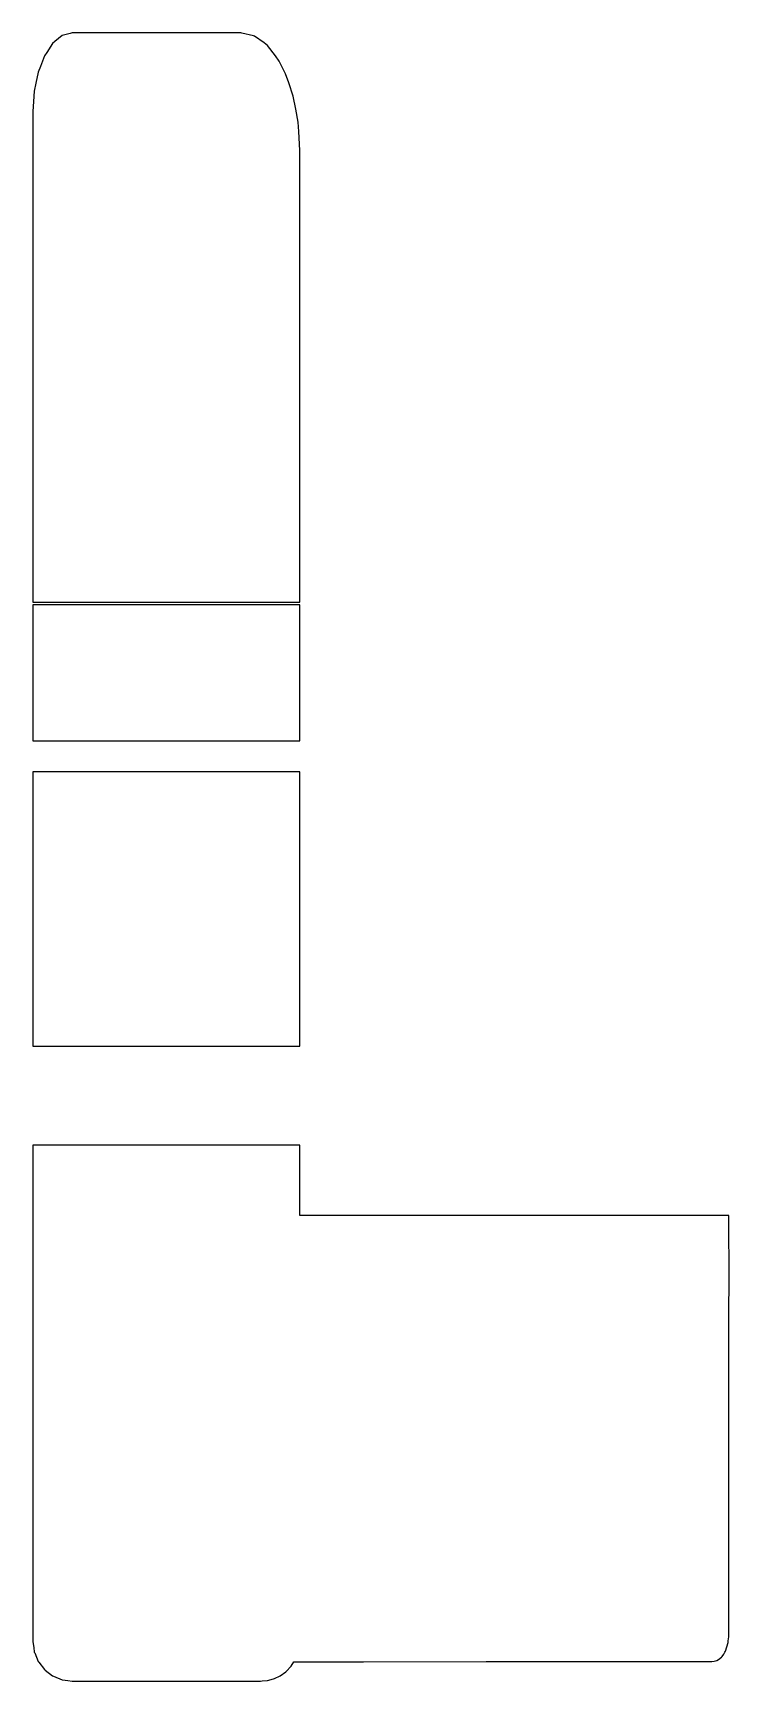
# Model space of a CAD drawing. Header units: metres. Extents: x 2.4 to 37.9, y -16 to 68.1.
import ezdxf

# ---------------------------------------------------------------- set-up
doc = ezdxf.new("R2010")
doc.units = ezdxf.units.M

msp = doc.modelspace()

# ---------------------------------------------------------------- linework, layer by layer
for p, q in [((3.4, 67.578), (3.103, 67.123)), ((3.515, 67.674), (3.4, 67.578)), ((3.882, 67.978), (3.515, 67.674)), ((4.294, 68.086), (3.882, 67.978)), ((4.4, 68.114), (4.294, 68.086)), ((5.274, 68.114), (4.4, 68.114)), ((13, 68.114), (5.274, 68.114)), ((13.04, 68.109), (13, 68.114)), ((13.638, 67.974), (13.04, 68.109)), ((13.689, 67.953), (13.638, 67.974)), ((14.186, 67.606), (13.689, 67.953)), ((14.348, 67.471), (14.186, 67.606)), ((14.769, 66.943), (14.348, 67.471)), ((2.986, 66.942), (2.777, 66.397)), ((3.103, 67.123), (2.986, 66.942)), ((14.944, 66.674), (14.769, 66.943)), ((15.268, 66.027), (14.944, 66.674)), ((2.668, 66.114), (2.55, 65.546)), ((2.777, 66.397), (2.668, 66.114)), ((15.44, 65.577), (15.268, 66.027)), ((2.468, 65.149), (2.433, 64.617)), ((2.55, 65.546), (2.468, 65.149)), ((15.658, 64.888), (15.44, 65.577)), ((15.796, 64.217), (15.658, 64.888)), ((2.433, 64.617), (2.4, 64.114)), ((2.4, 64.114), (2.4, 61.227)), ((15.911, 63.564), (15.796, 64.217)), ((15.946, 63.077), (15.911, 63.564)), ((16, 62.114), (15.946, 63.077)), ((16, 59.848), (16, 62.114)), ((2.4, 61.227), (2.4, 52.32)), ((16, 50.97), (16, 59.848)), ((2.4, 52.32), (2.4, 48.704)), ((16, 48.704), (16, 50.97)), ((2.4, 48.704), (2.4, 48.329)), ((2.4, 48.329), (2.4, 47.58)), ((16, 48.329), (16, 48.704)), ((16, 48.704), (16, 48.704)), ((16, 47.58), (16, 48.329)), ((2.4, 47.58), (2.4, 43.708)), ((16, 39.061), (16, 47.58)), ((2.4, 43.708), (2.4, 39.061)), ((2.4, 39.061), (2.623, 39.061)), ((15.777, 38.919), (2.4, 38.919)), ((2.4, 38.919), (2.4, 35.133)), ((2.623, 39.061), (16, 39.061)), ((16, 38.919), (15.777, 38.919)), ((16, 38.351), (16, 38.919)), ((16, 31.991), (16, 38.351)), ((2.4, 35.133), (2.4, 31.991)), ((2.4, 31.991), (13.503, 31.991)), ((13.503, 31.991), (16, 31.991)), ((16, 31.991), (16, 31.991)), ((4.897, 30.401), (2.4, 30.401)), ((2.4, 30.401), (2.4, 26.545)), ((16, 30.401), (4.897, 30.401)), ((16, 23.331), (16, 30.401)), ((2.4, 26.545), (2.4, 23.331)), ((2.4, 23.331), (2.4, 22.002)), ((16, 20.009), (16, 23.331)), ((2.4, 22.002), (2.4, 20.009)), ((2.4, 20.009), (2.4, 18.005)), ((16, 16.403), (16, 20.009)), ((2.4, 18.005), (2.4, 16.403)), ((2.4, 16.403), (8.063, 16.403)), ((8.063, 16.403), (16, 16.403)), ((16, 16.403), (16, 16.403)), ((10.337, 11.349), (2.4, 11.349)), ((2.4, 11.349), (2.4, 9.906)), ((16, 11.349), (10.337, 11.349)), ((16, 7.864), (16, 11.349)), ((2.4, 9.906), (2.4, 9.365)), ((2.4, 9.365), (2.4, 5.426)), ((16, 7.765), (16, 7.864)), ((16, 7.864), (16, 7.864)), ((16.728, 7.765), (16, 7.765)), ((18.343, 7.765), (16.728, 7.765)), ((27.714, 7.765), (18.343, 7.765)), ((37.532, 7.765), (27.714, 7.765)), ((37.797, 7.765), (37.532, 7.765)), ((37.879, 7.765), (37.797, 7.765)), ((37.882, 4.315), (37.879, 7.765)), ((2.4, 5.426), (2.4, 5.226)), ((2.4, 5.226), (2.4, 2.872)), ((37.879, 2.949), (37.882, 4.315)), ((2.4, 2.872), (2.4, 2.73)), ((2.4, 2.73), (2.4, 2.599)), ((2.4, 2.599), (2.4, 2.491)), ((37.879, -1.796), (37.879, 2.949)), ((2.4, 2.491), (2.4, -9.027)), ((37.879, -2.534), (37.879, -1.796)), ((37.879, -7.279), (37.879, -2.534)), ((37.879, -8.017), (37.879, -7.279)), ((37.879, -12.762), (37.879, -8.017)), ((2.4, -9.027), (2.4, -9.309)), ((2.4, -9.309), (2.4, -9.605)), ((2.4, -9.605), (2.4, -13.984)), ((37.879, -13.5), (37.879, -12.762)), ((2.4, -13.984), (2.4, -14)), ((2.4, -14), (2.437, -14.283)), ((2.437, -14.283), (2.468, -14.518)), ((37.707, -14.468), (37.772, -14.247)), ((37.772, -14.247), (37.838, -14.027)), ((37.838, -14.027), (37.845, -13.951)), ((37.845, -13.951), (37.866, -13.747)), ((37.866, -13.747), (37.877, -13.549)), ((37.877, -13.549), (37.879, -13.5)), ((2.468, -14.518), (2.486, -14.562)), ((2.486, -14.562), (2.668, -15)), ((2.668, -15), (2.697, -15.038)), ((2.697, -15.038), (2.986, -15.414)), ((15.568, -15.24), (15.704, -15.026)), ((15.704, -15.026), (19.243, -15.024)), ((19.243, -15.024), (25.5, -15.007)), ((25.5, -15.007), (31.217, -15.007)), ((31.217, -15.007), (37, -15.007)), ((37, -15.007), (37.121, -14.981)), ((37.121, -14.981), (37.259, -14.952)), ((37.259, -14.952), (37.346, -14.893)), ((37.346, -14.893), (37.5, -14.789)), ((37.5, -14.789), (37.535, -14.746)), ((37.535, -14.746), (37.623, -14.636)), ((37.623, -14.636), (37.676, -14.53)), ((37.676, -14.53), (37.707, -14.468)), ((2.986, -15.414), (3.024, -15.443)), ((3.024, -15.443), (3.402, -15.733)), ((3.402, -15.733), (3.446, -15.751)), ((3.446, -15.751), (3.882, -15.932)), ((3.882, -15.932), (3.906, -15.935)), ((3.906, -15.935), (4.175, -15.981)), ((4.175, -15.981), (4.4, -16)), ((14.087, -15.989), (14.359, -15.966)), ((14.359, -15.966), (14.655, -15.889)), ((14.655, -15.889), (14.709, -15.867)), ((14.709, -15.867), (15.001, -15.731)), ((15.001, -15.731), (15.288, -15.528)), ((15.288, -15.528), (15.308, -15.513)), ((15.308, -15.513), (15.563, -15.248)), ((15.563, -15.248), (15.568, -15.24)), ((4.4, -16), (13.193, -16)), ((13.193, -16), (14, -16)), ((14, -16), (14.087, -15.989))]:
    msp.add_line(p, q)

doc.saveas('drawing.dxf')
